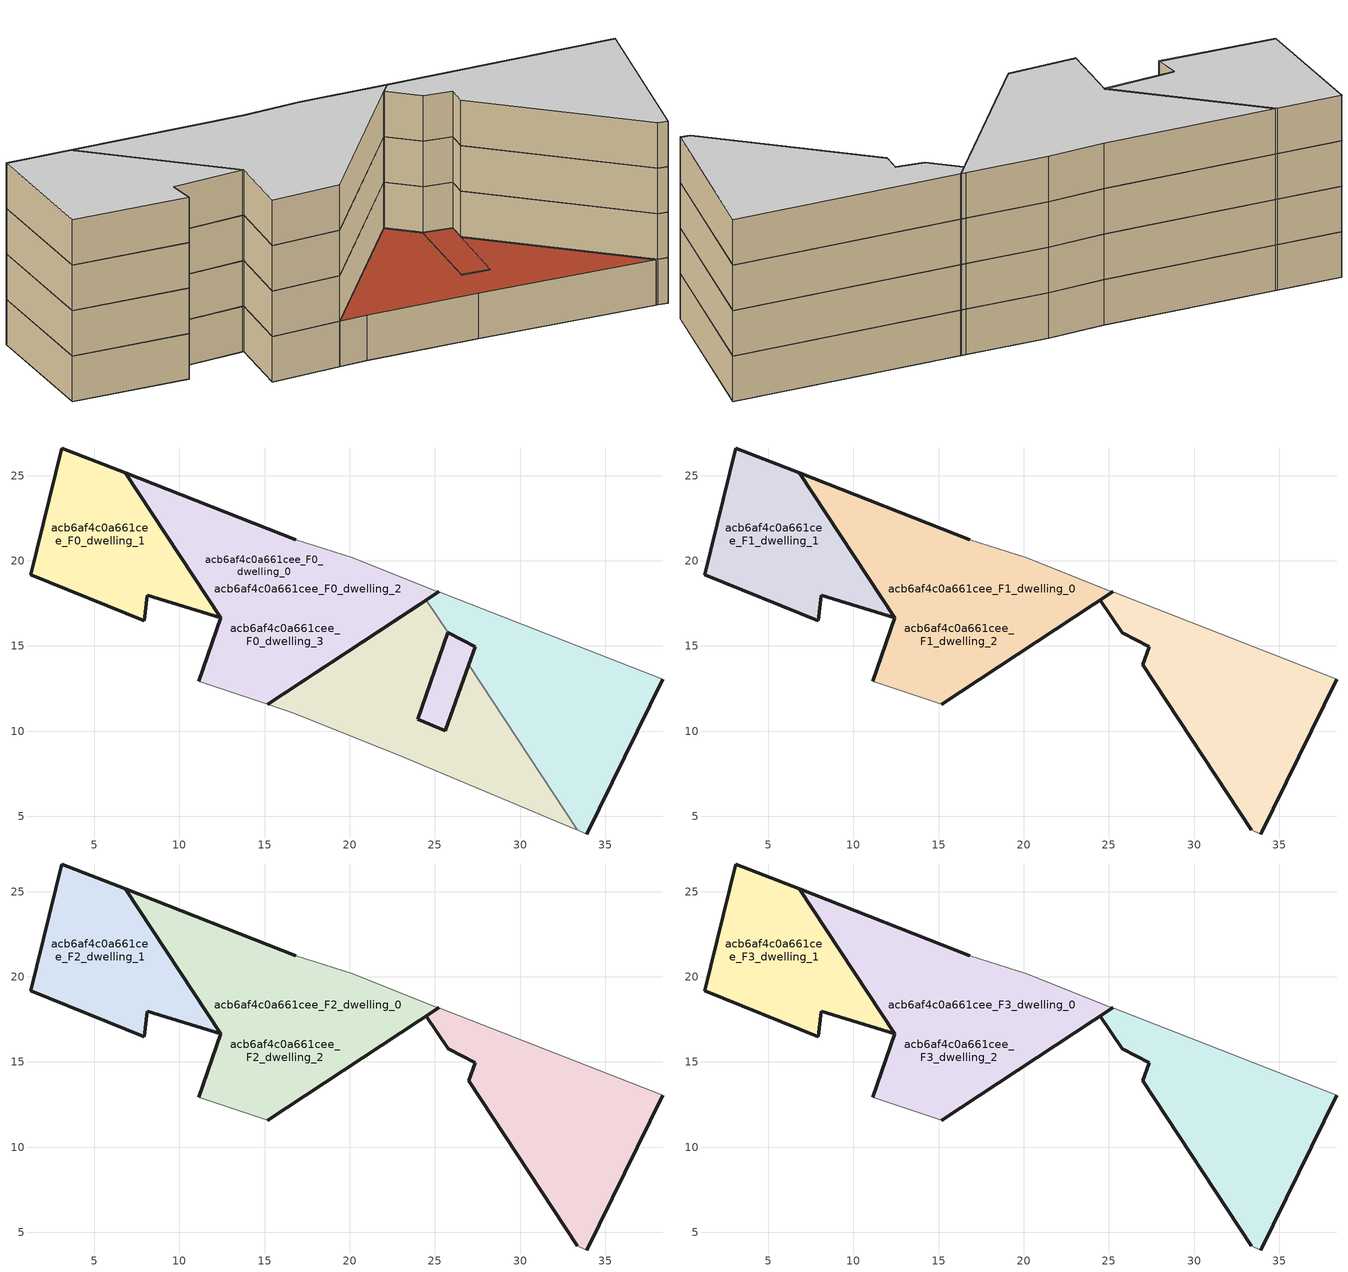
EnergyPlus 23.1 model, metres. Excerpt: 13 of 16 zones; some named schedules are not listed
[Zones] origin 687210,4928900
acb6af4c0a661cee_F0_dwelling_0
 floor ground (EU_floor_Construction): 24.5,17.7 25.22,18.17 24.92,18.29 20.16,20.19 16.83,21.25 6.83,25.16 12.41,16.66 11.14,12.93 15.17,11.57 z0; 33.93,3.96 38.38,13.05 25.22,18.17 24.5,17.7 25.77,15.76 27.37,14.97 26.99,13.9 33.37,4.2 z0; 33.37,4.2 26.99,13.9 25.61,10.02 23.99,10.71 25.74,15.78 25.77,15.76 24.5,17.7 15.17,11.57 16.81,11.02 23.17,8.46 33.25,4.25 z0; 25.61,10.02 26.99,13.9 27.37,14.97 25.77,15.76 25.74,15.78 23.99,10.71 z0
 wall outside (EU_wall_Construction): 25.22,18.17 15.17,11.57 / 11.14,12.93 12.41,16.66 6.83,25.16 16.83,21.25 z0:3
 wall adiabatic (EU_wall_Construction): 15.17,11.57 11.14,12.93 / 16.83,21.25 20.16,20.19 24.92,18.29 25.22,18.17 z0:3
 roof outside (EU_floor_Construction): 26.99,13.9 33.37,4.2 33.25,4.25 23.17,8.46 16.81,11.02 15.17,11.57 24.5,17.7 25.77,15.76 25.74,15.78 23.99,10.71 25.61,10.02 z3; 27.37,14.97 26.99,13.9 25.61,10.02 23.99,10.71 25.74,15.78 25.77,15.76 z3
acb6af4c0a661cee_F0_dwelling_1
 floor ground (EU_floor_Construction): 12.41,16.66 6.83,25.16 3.08,26.63 1.26,19.19 7.94,16.49 8.11,17.97 z0
 wall outside (EU_wall_Construction): 1.26,19.19 3.08,26.63 6.83,25.16 12.41,16.66 8.11,17.97 7.94,16.49 1.26,19.19 z0:3
acb6af4c0a661cee_F0_dwelling_2
 floor ground (EU_floor_Construction): 24.5,17.7 25.22,18.17 24.92,18.29 20.16,20.19 16.83,21.25 6.83,25.16 12.41,16.66 11.14,12.93 15.17,11.57 z0; 33.93,3.96 38.38,13.05 25.22,18.17 24.5,17.7 25.77,15.76 27.37,14.97 26.99,13.9 33.37,4.2 z0
 wall outside (EU_wall_Construction): 26.99,13.9 27.37,14.97 25.77,15.76 / 24.5,17.7 25.22,18.17 / 38.38,13.05 33.93,3.96 z0:3
 wall adiabatic (EU_wall_Construction): 33.93,3.96 33.37,4.2 / 25.22,18.17 38.38,13.05 z0:3
 wall to acb6af4c0a661cee_F0_dwelling_3 (EU_wall_Construction): 33.37,4.2 26.99,13.9 / 25.77,15.76 24.5,17.7 z0:3
acb6af4c0a661cee_F0_dwelling_3
 floor ground (EU_floor_Construction): 25.22,18.17 24.92,18.29 20.16,20.19 16.83,21.25 6.83,25.16 12.41,16.66 11.14,12.93 15.17,11.57 24.5,17.7 z0; 33.37,4.2 26.99,13.9 25.61,10.02 23.99,10.71 25.74,15.78 25.77,15.76 24.5,17.7 15.17,11.57 16.81,11.02 23.17,8.46 33.25,4.25 z0
 wall outside (EU_wall_Construction): 15.17,11.57 24.5,17.7 / 25.77,15.76 25.74,15.78 23.99,10.71 25.61,10.02 26.99,13.9 z0:3
 wall adiabatic (EU_wall_Construction): 33.37,4.2 33.25,4.25 23.17,8.46 16.81,11.02 15.17,11.57 z0:3
 roof outside (EU_roof_Construction): 24.92,18.29 25.22,18.17 24.5,17.7 15.17,11.57 11.14,12.93 12.41,16.66 6.83,25.16 16.83,21.25 20.16,20.19 z3; 26.99,13.9 33.37,4.2 33.25,4.25 23.17,8.46 16.81,11.02 15.17,11.57 24.5,17.7 25.77,15.76 25.74,15.78 23.99,10.71 25.61,10.02 z3
acb6af4c0a661cee_F1_dwelling_0
 floor outside (EU_floor_Construction): 33.93,3.96 38.38,13.05 25.22,18.17 24.5,17.7 25.77,15.76 27.37,14.97 26.99,13.9 33.37,4.2 z3
 floor to acb6af4c0a661cee_F0_dwelling_0 (EU_floor_Construction): 24.5,17.7 25.22,18.17 24.92,18.29 20.16,20.19 16.83,21.25 6.83,25.16 12.41,16.66 11.14,12.93 15.17,11.57 z3
 wall outside (EU_wall_Construction): 25.22,18.17 15.17,11.57 / 11.14,12.93 12.41,16.66 6.83,25.16 16.83,21.25 z3:6
 wall adiabatic (EU_wall_Construction): 15.17,11.57 11.14,12.93 / 16.83,21.25 20.16,20.19 24.92,18.29 25.22,18.17 z3:6
acb6af4c0a661cee_F1_dwelling_1
 floor to acb6af4c0a661cee_F0_dwelling_1 (EU_floor_Construction): 12.41,16.66 6.83,25.16 3.08,26.63 1.26,19.19 7.94,16.49 8.11,17.97 z3
 wall outside (EU_wall_Construction): 1.26,19.19 3.08,26.63 6.83,25.16 12.41,16.66 8.11,17.97 7.94,16.49 1.26,19.19 z3:6
acb6af4c0a661cee_F1_dwelling_2
 floor to acb6af4c0a661cee_F0_dwelling_2 (EU_floor_Construction): 24.5,17.7 25.22,18.17 24.92,18.29 20.16,20.19 16.83,21.25 6.83,25.16 12.41,16.66 11.14,12.93 15.17,11.57 z3; 33.93,3.96 38.38,13.05 25.22,18.17 24.5,17.7 25.77,15.76 27.37,14.97 26.99,13.9 33.37,4.2 z3
 wall outside (EU_wall_Construction): 33.37,4.2 26.99,13.9 27.37,14.97 25.77,15.76 24.5,17.7 25.22,18.17 / 38.38,13.05 33.93,3.96 z3:6
 wall adiabatic (EU_wall_Construction): 33.93,3.96 33.37,4.2 / 25.22,18.17 38.38,13.05 z3:6
acb6af4c0a661cee_F2_dwelling_0
 floor outside (EU_floor_Construction): 24.5,17.7 25.22,18.17 24.92,18.29 20.16,20.19 16.83,21.25 6.83,25.16 12.41,16.66 11.14,12.93 15.17,11.57 z6; 33.93,3.96 38.38,13.05 25.22,18.17 24.5,17.7 25.77,15.76 27.37,14.97 26.99,13.9 33.37,4.2 z6
 wall outside (EU_wall_Construction): 25.22,18.17 15.17,11.57 / 11.14,12.93 12.41,16.66 6.83,25.16 16.83,21.25 z6:9
 wall adiabatic (EU_wall_Construction): 15.17,11.57 11.14,12.93 / 16.83,21.25 20.16,20.19 24.92,18.29 25.22,18.17 z6:9
acb6af4c0a661cee_F2_dwelling_1
 floor to acb6af4c0a661cee_F1_dwelling_1 (EU_floor_Construction): 12.41,16.66 6.83,25.16 3.08,26.63 1.26,19.19 7.94,16.49 8.11,17.97 z6
 wall outside (EU_wall_Construction): 1.26,19.19 3.08,26.63 6.83,25.16 12.41,16.66 8.11,17.97 7.94,16.49 1.26,19.19 z6:9
acb6af4c0a661cee_F2_dwelling_2
 floor to acb6af4c0a661cee_F1_dwelling_2 (EU_floor_Construction): 24.5,17.7 25.22,18.17 24.92,18.29 20.16,20.19 16.83,21.25 6.83,25.16 12.41,16.66 11.14,12.93 15.17,11.57 z6; 33.93,3.96 38.38,13.05 25.22,18.17 24.5,17.7 25.77,15.76 27.37,14.97 26.99,13.9 33.37,4.2 z6
 wall outside (EU_wall_Construction): 33.37,4.2 26.99,13.9 27.37,14.97 25.77,15.76 24.5,17.7 25.22,18.17 / 38.38,13.05 33.93,3.96 z6:9
 wall adiabatic (EU_wall_Construction): 33.93,3.96 33.37,4.2 / 25.22,18.17 38.38,13.05 z6:9
acb6af4c0a661cee_F3_dwelling_0
 floor outside (EU_floor_Construction): 24.5,17.7 25.22,18.17 24.92,18.29 20.16,20.19 16.83,21.25 6.83,25.16 12.41,16.66 11.14,12.93 15.17,11.57 z9; 33.93,3.96 38.38,13.05 25.22,18.17 24.5,17.7 25.77,15.76 27.37,14.97 26.99,13.9 33.37,4.2 z9
 wall outside (EU_wall_Construction): 25.22,18.17 15.17,11.57 / 11.14,12.93 12.41,16.66 6.83,25.16 16.83,21.25 z9:12
 wall adiabatic (EU_wall_Construction): 15.17,11.57 11.14,12.93 / 16.83,21.25 20.16,20.19 24.92,18.29 25.22,18.17 z9:12
 ceiling to acb6af4c0a661cee_F4_dwelling_2 (EU_floor_Construction): 24.92,18.29 25.22,18.17 24.5,17.7 15.17,11.57 11.14,12.93 12.41,16.66 6.83,25.16 16.83,21.25 20.16,20.19 z12; 38.38,13.05 33.93,3.96 33.37,4.2 26.99,13.9 27.37,14.97 25.77,15.76 24.5,17.7 25.22,18.17 z12
acb6af4c0a661cee_F3_dwelling_1
 floor to acb6af4c0a661cee_F2_dwelling_1 (EU_floor_Construction): 12.41,16.66 6.83,25.16 3.08,26.63 1.26,19.19 7.94,16.49 8.11,17.97 z9
 wall outside (EU_wall_Construction): 1.26,19.19 3.08,26.63 6.83,25.16 12.41,16.66 8.11,17.97 7.94,16.49 1.26,19.19 z9:12
 ceiling to acb6af4c0a661cee_F4_dwelling_1 (EU_floor_Construction): 6.83,25.16 12.41,16.66 8.11,17.97 7.94,16.49 1.26,19.19 3.08,26.63 z12
acb6af4c0a661cee_F3_dwelling_2
 floor to acb6af4c0a661cee_F2_dwelling_2 (EU_floor_Construction): 24.5,17.7 25.22,18.17 24.92,18.29 20.16,20.19 16.83,21.25 6.83,25.16 12.41,16.66 11.14,12.93 15.17,11.57 z9; 33.93,3.96 38.38,13.05 25.22,18.17 24.5,17.7 25.77,15.76 27.37,14.97 26.99,13.9 33.37,4.2 z9
 wall outside (EU_wall_Construction): 33.37,4.2 26.99,13.9 27.37,14.97 25.77,15.76 24.5,17.7 25.22,18.17 / 38.38,13.05 33.93,3.96 z9:12
 wall adiabatic (EU_wall_Construction): 33.93,3.96 33.37,4.2 / 25.22,18.17 38.38,13.05 z9:12
 ceiling to acb6af4c0a661cee_F4_dwelling_2 (EU_floor_Construction): 24.92,18.29 25.22,18.17 24.5,17.7 15.17,11.57 11.14,12.93 12.41,16.66 6.83,25.16 16.83,21.25 20.16,20.19 z12; 38.38,13.05 33.93,3.96 33.37,4.2 26.99,13.9 27.37,14.97 25.77,15.76 24.5,17.7 25.22,18.17 z12
[Building]
EU S2 Campaign: North Axis=0; Terrain=City; Solar Distribution=FullExterior
[Site:Location]
Bologna: Latitude=44.5; Longitude=11.25; Time Zone=1; Elevation=37
[SizingPeriod:WeatherFileDays]
AnnualSizingPeriod: Begin Month=1; Begin Day of Month=1; End Month=12; End Day of Month=31; Day of Week for Start Day=Monday; Use Weather File Daylight Saving Period=No; Use Weather File Rain and Snow Indicators=No
[MATERIAL]
EU_InternalMass_Material: Roughness=MediumRough; Thickness=0.1; Conductivity=1; Density=1800; Specific Heat=900; Thermal Absorptance=0.9; Solar Absorptance=0.7; Visible Absorptance=0.7
[MATERIAL:NOMASS] Roughness=MediumRough; Thermal Absorptance=0.9; Solar Absorptance=0.7; Visible Absorptance=0.7
Name | Thermal Resistance
EU_wall_NoMass | 0.905828
EU_roof_NoMass | 0.37593
EU_floor_NoMass | 0.67114
[CONSTRUCTION]
EU_wall_Construction: EU_wall_NoMass
EU_roof_Construction: EU_roof_NoMass
EU_floor_Construction: EU_floor_NoMass
EU_InternalMass_Construction: EU_InternalMass_Material
[ZONE] Type=1; Multiplier=1; Ceiling Height=autocalculate; Floor Area=autocalculate; Part of Total Floor Area=Yes
Name | Volume
acb6af4c0a661cee_F0_dwelling_0 | 813.379
acb6af4c0a661cee_F1_dwelling_0; acb6af4c0a661cee_F2_dwelling_0; acb6af4c0a661cee_F3_dwelling_0; acb6af4c0a661cee_F0_dwelling_2 | 544.567
acb6af4c0a661cee_F0_dwelling_1 | 176.756
acb6af4c0a661cee_F1_dwelling_1; acb6af4c0a661cee_F2_dwelling_1; acb6af4c0a661cee_F3_dwelling_1 | 176.755
acb6af4c0a661cee_F1_dwelling_2; acb6af4c0a661cee_F2_dwelling_2; acb6af4c0a661cee_F3_dwelling_2 | 544.566
acb6af4c0a661cee_F0_dwelling_3 | 544.575
[INTERNALMASS] Construction=EU_InternalMass_Construction
Name | Zone or ZoneList | Surface Area
acb6af4c0a661cee_F0_dwelling_0_EU_InternalMass | acb6af4c0a661cee_F0_dwelling_0 | 101.38
acb6af4c0a661cee_F0_dwelling_1_EU_InternalMass | acb6af4c0a661cee_F0_dwelling_1 | 58.9189
acb6af4c0a661cee_F0_dwelling_2_EU_InternalMass | acb6af4c0a661cee_F0_dwelling_2 | 80.1436
acb6af4c0a661cee_F0_dwelling_3_EU_InternalMass | acb6af4c0a661cee_F0_dwelling_3 | 80.1494
acb6af4c0a661cee_F1_dwelling_0_EU_InternalMass | acb6af4c0a661cee_F1_dwelling_0 | 106.866
acb6af4c0a661cee_F1_dwelling_1_EU_InternalMass | acb6af4c0a661cee_F1_dwelling_1 | 106.859
acb6af4c0a661cee_F1_dwelling_2_EU_InternalMass | acb6af4c0a661cee_F1_dwelling_2 | 106.87
acb6af4c0a661cee_F2_dwelling_0_EU_InternalMass | acb6af4c0a661cee_F2_dwelling_0 | 106.866
acb6af4c0a661cee_F2_dwelling_1_EU_InternalMass | acb6af4c0a661cee_F2_dwelling_1 | 106.859
acb6af4c0a661cee_F2_dwelling_2_EU_InternalMass | acb6af4c0a661cee_F2_dwelling_2 | 106.87
acb6af4c0a661cee_F3_dwelling_0_EU_InternalMass | acb6af4c0a661cee_F3_dwelling_0 | 106.866
acb6af4c0a661cee_F3_dwelling_1_EU_InternalMass | acb6af4c0a661cee_F3_dwelling_1 | 106.859
acb6af4c0a661cee_F3_dwelling_2_EU_InternalMass | acb6af4c0a661cee_F3_dwelling_2 | 106.87
[OTHEREQUIPMENT] Fuel Type=Electricity; Design Level Calculation Method=Watts/Area; Power per Zone Floor Area=1; Fraction Latent=0; Fraction Radiant=0; Fraction Lost=0; Carbon Dioxide Generation Rate=0; EndUse Subcategory=EU_Step8_InternalGains
Name | Zone or ZoneList or Space or SpaceList | Schedule
EU_Step8_InternalGain_acb6af4c0a661cee_F0_dwelling_0_f000 | acb6af4c0a661cee_F0_dwelling_0 | EU_Step8_GainSchedule_acb6af4c0a661cee_F0_dwelling_0_f000
EU_Step8_InternalGain_acb6af4c0a661cee_F0_dwelling_1_f000 | acb6af4c0a661cee_F0_dwelling_1 | EU_Step8_GainSchedule_acb6af4c0a661cee_F0_dwelling_1_f000
EU_Step8_InternalGain_acb6af4c0a661cee_F0_dwelling_2_f000 | acb6af4c0a661cee_F0_dwelling_2 | EU_Step8_GainSchedule_acb6af4c0a661cee_F0_dwelling_2_f000
EU_Step8_InternalGain_acb6af4c0a661cee_F0_dwelling_3_f000 | acb6af4c0a661cee_F0_dwelling_3 | EU_Step8_GainSchedule_acb6af4c0a661cee_F0_dwelling_3_f000
EU_Step8_InternalGain_acb6af4c0a661cee_F1_dwelling_0_f000 | acb6af4c0a661cee_F1_dwelling_0 | EU_Step8_GainSchedule_acb6af4c0a661cee_F1_dwelling_0_f000
EU_Step8_InternalGain_acb6af4c0a661cee_F1_dwelling_1_f000 | acb6af4c0a661cee_F1_dwelling_1 | EU_Step8_GainSchedule_acb6af4c0a661cee_F1_dwelling_1_f000
EU_Step8_InternalGain_acb6af4c0a661cee_F1_dwelling_2_f000 | acb6af4c0a661cee_F1_dwelling_2 | EU_Step8_GainSchedule_acb6af4c0a661cee_F1_dwelling_2_f000
EU_Step8_InternalGain_acb6af4c0a661cee_F2_dwelling_0_f000 | acb6af4c0a661cee_F2_dwelling_0 | EU_Step8_GainSchedule_acb6af4c0a661cee_F2_dwelling_0_f000
EU_Step8_InternalGain_acb6af4c0a661cee_F2_dwelling_1_f000 | acb6af4c0a661cee_F2_dwelling_1 | EU_Step8_GainSchedule_acb6af4c0a661cee_F2_dwelling_1_f000
EU_Step8_InternalGain_acb6af4c0a661cee_F2_dwelling_2_f000 | acb6af4c0a661cee_F2_dwelling_2 | EU_Step8_GainSchedule_acb6af4c0a661cee_F2_dwelling_2_f000
EU_Step8_InternalGain_acb6af4c0a661cee_F3_dwelling_0_f000 | acb6af4c0a661cee_F3_dwelling_0 | EU_Step8_GainSchedule_acb6af4c0a661cee_F3_dwelling_0_f000
EU_Step8_InternalGain_acb6af4c0a661cee_F3_dwelling_1_f000 | acb6af4c0a661cee_F3_dwelling_1 | EU_Step8_GainSchedule_acb6af4c0a661cee_F3_dwelling_1_f000
EU_Step8_InternalGain_acb6af4c0a661cee_F3_dwelling_2_f000 | acb6af4c0a661cee_F3_dwelling_2 | EU_Step8_GainSchedule_acb6af4c0a661cee_F3_dwelling_2_f000
[ZONEVENTILATION:DESIGNFLOWRATE] Schedule=EU_AlwaysOn; Design Flow Rate Calculation Method=AirChanges/Hour; Air Changes per Hour=0.73129; Ventilation Type=Natural; Fan Pressure Rise=0; Fan Total Efficiency=1; Constant Term Coefficient=1; Temperature Term Coefficient=0; Velocity Term Coefficient=0; Velocity Squared Term Coefficient=0; Minimum Indoor Temperature=-100; Maximum Indoor Temperature=100; Delta Temperature=-100; Minimum Outdoor Temperature=-100; Maximum Outdoor Temperature=100; Maximum Wind Speed=40
Name | Zone or ZoneList or Space or SpaceList
EU_ConstantAir_acb6af4c0a661cee_F0_dwelling_0 | acb6af4c0a661cee_F0_dwelling_0
EU_ConstantAir_acb6af4c0a661cee_F0_dwelling_1 | acb6af4c0a661cee_F0_dwelling_1
EU_ConstantAir_acb6af4c0a661cee_F0_dwelling_2 | acb6af4c0a661cee_F0_dwelling_2
EU_ConstantAir_acb6af4c0a661cee_F0_dwelling_3 | acb6af4c0a661cee_F0_dwelling_3
EU_ConstantAir_acb6af4c0a661cee_F1_dwelling_0 | acb6af4c0a661cee_F1_dwelling_0
EU_ConstantAir_acb6af4c0a661cee_F1_dwelling_1 | acb6af4c0a661cee_F1_dwelling_1
EU_ConstantAir_acb6af4c0a661cee_F1_dwelling_2 | acb6af4c0a661cee_F1_dwelling_2
EU_ConstantAir_acb6af4c0a661cee_F2_dwelling_0 | acb6af4c0a661cee_F2_dwelling_0
EU_ConstantAir_acb6af4c0a661cee_F2_dwelling_1 | acb6af4c0a661cee_F2_dwelling_1
EU_ConstantAir_acb6af4c0a661cee_F2_dwelling_2 | acb6af4c0a661cee_F2_dwelling_2
EU_ConstantAir_acb6af4c0a661cee_F3_dwelling_0 | acb6af4c0a661cee_F3_dwelling_0
EU_ConstantAir_acb6af4c0a661cee_F3_dwelling_1 | acb6af4c0a661cee_F3_dwelling_1
EU_ConstantAir_acb6af4c0a661cee_F3_dwelling_2 | acb6af4c0a661cee_F3_dwelling_2
[HVACTEMPLATE:THERMOSTAT] Constant Heating Setpoint=20; Constant Cooling Setpoint=50
EU_HeatOnly_acb6af4c0a661cee_F0_dwelling_0; EU_HeatOnly_acb6af4c0a661cee_F0_dwelling_1; EU_HeatOnly_acb6af4c0a661cee_F0_dwelling_2; EU_HeatOnly_acb6af4c0a661cee_F0_dwelling_3; EU_HeatOnly_acb6af4c0a661cee_F1_dwelling_0; EU_HeatOnly_acb6af4c0a661cee_F1_dwelling_1; EU_HeatOnly_acb6af4c0a661cee_F1_dwelling_2; EU_HeatOnly_acb6af4c0a661cee_F2_dwelling_0; EU_HeatOnly_acb6af4c0a661cee_F2_dwelling_1; EU_HeatOnly_acb6af4c0a661cee_F2_dwelling_2; EU_HeatOnly_acb6af4c0a661cee_F3_dwelling_0; EU_HeatOnly_acb6af4c0a661cee_F3_dwelling_1; EU_HeatOnly_acb6af4c0a661cee_F3_dwelling_2; EU_HeatOnly_acb6af4c0a661cee_F4_dwelling_0; EU_HeatOnly_acb6af4c0a661cee_F4_dwelling_1; EU_HeatOnly_acb6af4c0a661cee_F4_dwelling_2
[HVACTEMPLATE:ZONE:IDEALLOADSAIRSYSTEM] System Availability Schedule=EU_AlwaysOn; Maximum Heating Supply Air Temperature=50; Minimum Cooling Supply Air Temperature=13; Maximum Heating Supply Air Humidity Ratio=0.0156; Minimum Cooling Supply Air Humidity Ratio=0.0077; Heating Limit=NoLimit; Cooling Limit=NoLimit; Heating Availability Schedule=EU_AlwaysOn; Cooling Availability Schedule=EU_CoolingOff; Dehumidification Control Type=ConstantSensibleHeatRatio; Cooling Sensible Heat Ratio=0.7; Dehumidification Setpoint=60; Humidification Control Type=None; Humidification Setpoint=30; Outdoor Air Method=None; Outdoor Air Flow Rate per Person=0.00944; Outdoor Air Flow Rate per Zone Floor Area=0; Outdoor Air Flow Rate per Zone=0; Demand Controlled Ventilation Type=None; Outdoor Air Economizer Type=NoEconomizer; Heat Recovery Type=None; Sensible Heat Recovery Effectiveness=0.7; Latent Heat Recovery Effectiveness=0.65
Name | Template Thermostat
acb6af4c0a661cee_F0_dwelling_0 | EU_HeatOnly_acb6af4c0a661cee_F0_dwelling_0
acb6af4c0a661cee_F0_dwelling_1 | EU_HeatOnly_acb6af4c0a661cee_F0_dwelling_1
acb6af4c0a661cee_F0_dwelling_2 | EU_HeatOnly_acb6af4c0a661cee_F0_dwelling_2
acb6af4c0a661cee_F0_dwelling_3 | EU_HeatOnly_acb6af4c0a661cee_F0_dwelling_3
acb6af4c0a661cee_F1_dwelling_0 | EU_HeatOnly_acb6af4c0a661cee_F1_dwelling_0
acb6af4c0a661cee_F1_dwelling_1 | EU_HeatOnly_acb6af4c0a661cee_F1_dwelling_1
acb6af4c0a661cee_F1_dwelling_2 | EU_HeatOnly_acb6af4c0a661cee_F1_dwelling_2
acb6af4c0a661cee_F2_dwelling_0 | EU_HeatOnly_acb6af4c0a661cee_F2_dwelling_0
acb6af4c0a661cee_F2_dwelling_1 | EU_HeatOnly_acb6af4c0a661cee_F2_dwelling_1
acb6af4c0a661cee_F2_dwelling_2 | EU_HeatOnly_acb6af4c0a661cee_F2_dwelling_2
acb6af4c0a661cee_F3_dwelling_0 | EU_HeatOnly_acb6af4c0a661cee_F3_dwelling_0
acb6af4c0a661cee_F3_dwelling_1 | EU_HeatOnly_acb6af4c0a661cee_F3_dwelling_1
acb6af4c0a661cee_F3_dwelling_2 | EU_HeatOnly_acb6af4c0a661cee_F3_dwelling_2
